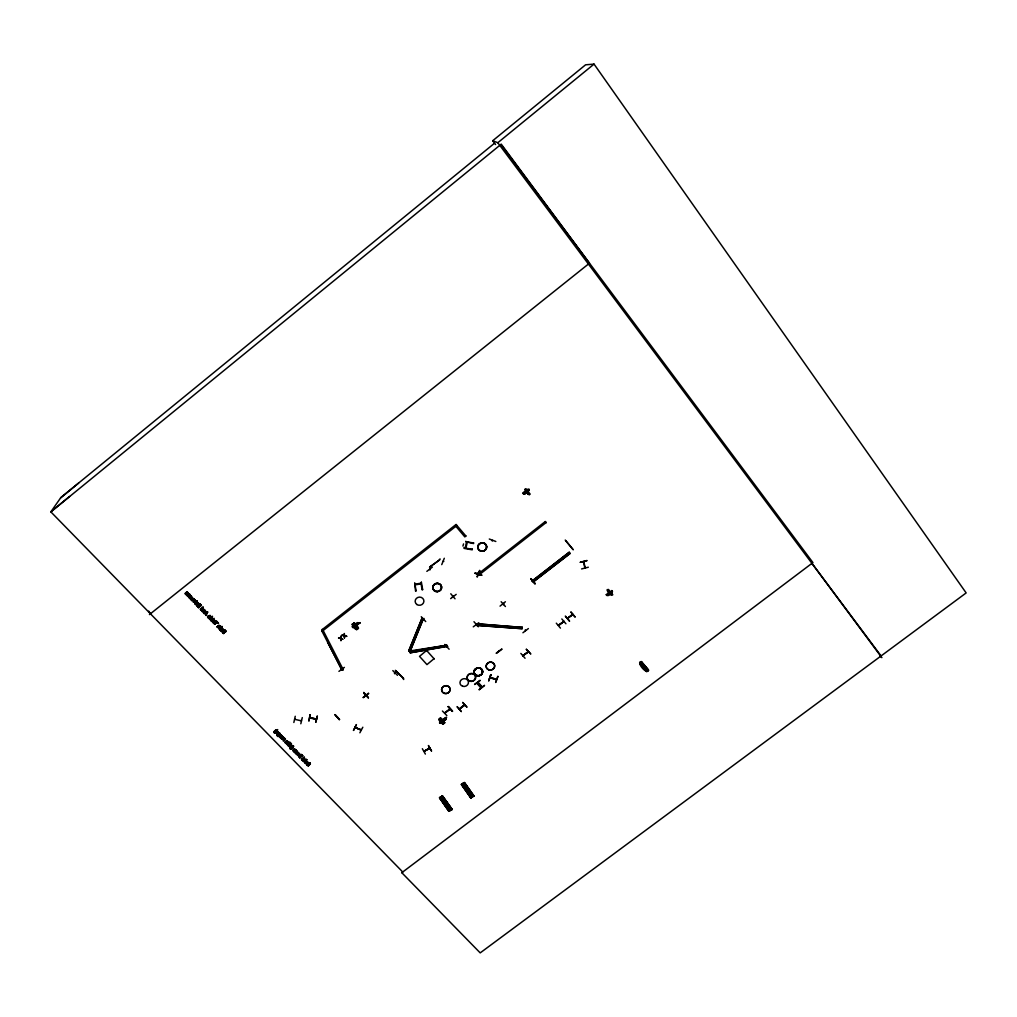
<?xml version="1.0" encoding="UTF-8"?>
<svg xmlns="http://www.w3.org/2000/svg" width="1017" height="1017" viewBox="0 0 1017 1017"><rect width="100%" height="100%" fill="white"/><g stroke="black" fill="none" stroke-linecap="round" stroke-linejoin="round"><path stroke-width="1.5" d="M344.649 636.095L346.301 636.439M344.623 635.676L346.708 636.261L344.623 635.676L344.293 633.489L344.127 635.574L342.449 634.939L344.127 635.574M299.481 755.936L300.956 756.546L300.689 755.097M188.323 593.521L186.937 592.186M344.382 667.381L338.928 671.373M344.649 635.956L344.483 637.862M365.713 694.942L365.434 695.526L365.713 694.662M343.25 669.707L323.088 630.362L321.83 630.921L342.004 670.254L343.25 669.478L342.068 670.089M344.153 635.854L342.03 635.256L344.153 635.854L344.483 638.015M342.004 670.254L342.233 669.517M341.127 638.854L342.767 639.197M210.557 616.722L210.074 615.488M342.03 670.038L341.763 669.122L342.271 669.872M339.271 719.731L335.063 714.608L339.538 719.375M338.915 637.697L340.593 638.18L338.508 638.015L340.631 638.612L340.949 640.761L341.127 638.714M340.759 636.388L340.593 638.333M394.647 673.496L394.939 672.898L394.66 673.635M394.787 673.076L394.431 673.381M277.323 735.088L278.086 736.168M337.301 716.654L337.39 717.239M296.646 751.182L296.57 750.432M423.517 619.061L424.051 618.463M335.038 714.76L339.538 719.54M423.847 751.296L429.708 747.991M644.269 667.661L644.193 667.012M644.244 667.61L645.045 667.254L644.282 666.923M444.772 712.701L449.641 709.459M447.048 646.965L447.62 646.316M452.896 596.547L452.743 595.708M459.188 709.04L464.4 704.781L464.057 705.633M305.049 762.979L305.253 762.153M475.676 624.883L476.045 624.273M203.464 609.297L203.375 608.509A1.322 1.208 8.2 0 0 202.612 607.937L203.222 606.844L200.158 609.386L201.862 610.556M203.514 608.929L202.853 610.238M522.929 655.889L528.357 651.744M528.446 651.986L522.929 655.495M532.094 581.432L532.476 581.127M456.989 525.446L323.075 630.591L322.186 629.396M567.448 618.565L572.762 614.179L567.486 618.501M315.829 722.261L317.342 715.917L315.829 722.083M316.452 719.324L316.478 718.688M310.172 763.347L309.6 762.814M307.185 765.254L308.647 765.534L307.731 765.204M309.676 763.398L308.952 762.992M309.765 717.76L316.529 719.057L309.765 717.493M310.401 717.544L310.363 718.193M305.672 759.229L306.041 758.949M310.109 714.722L308.939 720.824M306.905 759.839L303.994 762.089L306.918 759.661M305.329 759.699L303.244 761.313L305.342 759.521M303.727 758.199C305.761 756.559 303.002 758.097 304.528 758.911M301.426 759.445L304.35 757.017L301.718 759.75M302.1 754.932L302.723 755.758L301.363 754.372M302.227 759.356L303.447 758.25L302.291 759.724M300.854 755.072L302.087 755.669L301.274 754.97M302.278 717.595L300.816 723.761M298.909 756.584L299.926 757.907L299.049 756.788M299.367 755.873L299.926 757.334L299.252 756.114M298.833 754.97C295.82 751.283 300.193 756.406 297.65 754.894M301.375 720.189L301.337 720.837L294.676 719.311M298.172 753.61C299.316 756.546 298.388 751.423 299.303 754.538M297.765 752.021L298.375 752.542L296.278 754.156M294.777 752.631L297.193 751.143L295.083 752.936M298.922 755.262L297.638 755.517L297.218 754.487M297.498 754.945L297.142 753.94M210.443 619.442L210.506 620.256M296.265 750.902L294.066 751.881L295.172 749.567L292.731 750.521L294.129 749.287M295.642 749.809L296.557 750.61M294.066 751.881L295.794 750.47L296.316 751.054M293.036 750.838L294.536 749.529M292.896 747.775L293.646 746.008L293.087 747.533M293.76 751.576L295.337 750.203M295.248 716.273L293.849 722.49M295.337 719.388L294.777 719.006M289.692 747.406L292.121 745.919L289.998 747.724M291.637 744.33L291.307 743.796M290.608 748.817L289.959 748.881M289.82 744.279L288.014 745.677M288.497 746.173L290.913 744.686L288.803 746.491M291.193 745.169L291.485 746.02M203.044 608.954L202.167 610.124M289.337 743.058L289.82 743.745L289.019 743.452M289.603 742.041C282.09 747.228 293.214 743.198 290.188 742.435M290.163 748.487L291.142 748.296A3.102 2.771 -1.8 0 0 292.121 747.775M289.896 743.694L290.15 742.982M225.901 631.112L225.011 632.205L222.812 631.621M279.942 734.427L279.573 733.549M287.061 742.868L285.815 741.406L286.692 743.084M287.341 742.486L286.387 741.507L287.531 742.257M284.925 739.283L284.582 738.202L284.62 739.308M286.54 742.957L285.357 741.825L286.362 742.969M283.438 740.986L285.561 739.181L283.133 740.668M280.921 738.393L282.942 736.855L284.29 737.961L282.739 737.071L281.226 738.711M284.582 738.202L284.913 739.003M282.281 736.003L280.489 737.948M282.319 737.846L281.734 738.304L282.573 738.151M282.586 736.321L280.501 737.783M281.633 735.863L279.357 736.791L280.628 735.113M279.255 733.575L279.955 734.287L279.179 735.215M276.878 735.227L279.344 732.787L277.221 734.617M279.357 736.791L281.112 735.393L281.696 736.028M278.251 734.986L278.111 734.643M275.2 730.587L277.692 729.596L275.505 730.371M275.912 732.456L277.603 733.155L276.548 731.541M277.463 730.155L276.484 730.346M277.87 732.952C275.556 731.909 279.726 732.126 276.904 731.96M277.603 733.155L276.357 731.693M275.645 732.965L275.76 733.168M307.452 762.318L306.384 763.538L305.507 762.915M274.374 732.85L274.361 731.376M305.481 762.966L306.994 761.936M522.255 627.209L522.153 628.684L476.325 625.264L476.426 623.79L522.331 627.425L476.426 623.79M274.348 733.028L274.437 732.342M293.265 745.652L293.176 746.325A3.293 2.937 -1.8 0 1 292.832 747.152M283.273 739.028L283.171 738.189M403.279 679.013L403.736 679.521M309.931 763.678L308.685 763.881M492.152 540.828L492.05 540.599M492.381 540.713L492.648 540.345M573.232 549.828L565.223 540.065M365.561 695.463L365.395 694.776M429.568 569.38L430.026 569.863L429.683 568.923M462.951 546.104L463.549 543.904M453.353 596L453.099 596.191M472.244 548.938L472.219 549.828L464.172 548.405L464.197 547.515M464.286 547.883L465.189 548.036L466.472 542.264L465.786 541.298M472.346 549.307L465.888 548.163L467.172 542.798M467.07 542.074L473.502 543.561L473.515 542.671M476.388 625.264L475.956 624.883M475.854 624.095L476.579 625.213M223.613 633.527L224.121 632.994L223.613 633.527L222.265 632.218M225.316 630.909L224.121 629.993L225.494 630.426M223.104 630.108C220.892 627.057 223.88 631.57 223.015 628.976M223.498 629.676L222.049 628.633M503.021 604.454L502.703 603.958M219.532 629.409L221.604 628.163M222.011 626.637L221.655 627.845L221.922 626.332M221.439 629.498L221.452 630.921L220.88 629.828L221.693 629.828M222.151 629.803L221.757 629.116L222.316 630.057M498.661 650.816L498.94 650.613M220.842 626.803L221.35 627.514L221.515 626.688M220.015 629.917L221.693 628.608M221.388 627.934L219.494 629.548M218.884 627.603L219.761 626.777L219.367 625.786M308.914 720.939L310.071 714.735M310.376 718.129L315.867 719.184M217.218 627.158L217.485 626.625M217.841 627.336L217.485 626.294M219.252 627.387C215.871 624.743 220.295 626.663 218.693 627.654M218.223 623.561L217.396 622.518L214.485 624.324L217.066 622.162L214.485 624.324M216.532 620.993L218.566 623.294M215.477 621.476L215.032 620.637M214.434 621.946L213.773 620.777L214.473 620.866M214.371 622.493C212.489 624.069 210.9 620.154 214.091 620.141M214.256 618.361L211.523 621.247L210.417 619.671M212.884 622.023L213.481 621.006L213.837 622.455M212.845 621.629L213.481 621.006M211.6 620.586C214.981 617.929 210.049 622.239 211.04 619.226M212.248 616.455L209.235 618.857L212.286 616.315M212.578 616.798L209.566 619.188M209.604 617.319L208.307 615.781L209.044 617.586M209.578 615.666L208.892 615.882L209.922 616.95M208.892 615.882L210.15 616.594M208.51 617.51C206.972 614.802 208.332 618.489 209.642 617.179M207.455 612.412L205.726 612.933L207.455 612.412L206.489 613.899L205.726 612.933M206.031 615.514L207.659 611.726L204.226 613.632C206.413 611.802 206.375 616.162 205.688 615.145M206.489 613.899L207.493 612.259M280.336 734.681L279.878 733.308M204.226 613.632L205.307 613.086M205.269 610.759L205.815 611.306L203.642 613.022M287.913 742.537L287.849 741.469M204.264 610.327L202.447 611.776L203.565 610.175M202.269 608.319L202.917 608.802M200.705 609.552L202.307 608.179M199.955 605.941L200.794 605.166L199.955 605.941L198.76 604.695L199.612 606.221L198.531 607.073L197.298 605.598L198.531 607.073M187.967 593.242C187.026 594.996 186.531 590.991 187.878 593.114M196.955 605.865L198.544 607.708L197.298 605.598M199.853 603.564L201.43 605.407L198.544 607.708M199.612 606.221L198.455 604.835M196.561 605.636L198.773 603.767L198.048 602.941M197.387 601.174L194.857 603.221M210.074 616.861L210.087 616.035M195.823 600.691L196.434 601.327M192.721 599.623L191.819 600.005M196.23 605.293C201.887 600.844 191.603 605.929 196.675 602.636M195.353 604.378L197.184 602.941M219.837 626.51L219.532 627.171L218.553 625.963M193.039 601.962L195.582 600.437L194.87 599.827M194.565 600.526L194.527 599.369L194.323 599.992M189.454 595.339L189.353 594.437M192.111 598.911L192.62 599.598M193.116 599.725L192.455 598.543L193.586 599.115M189.861 598.657C196.052 593.864 186.886 601.606 191.527 597.221M188.641 597.386L190.293 595.987M189.925 594.767L188.92 593.699L189.111 594.411M188.348 596C186.658 594.068 187.471 596.61 188.908 595.822M278.061 732.723L277.717 731.617M186.047 592.568C189.543 595.263 184.967 593.318 186.505 592.225M186.658 592.682L187.433 592.644M186.963 594.703C185.132 595.606 185.018 591.424 185.933 594.068M210.939 619.378L210.939 620.116M475.206 572.965L481.74 575.101M490.766 674.691L488.745 680.818L490.791 674.678M488.77 680.805L491.071 674.627M490.741 678.11L495.902 678.873M497.758 676.369L495.648 682.483L497.999 676.432M225.787 631.659L225.812 630.68M298.871 755.758L298.82 756.546M310.274 764.314L310.287 763.36M307.426 762.191L306.943 763.233M408.694 650.918L422.017 618.222L423.326 618.857L409.991 651.566L408.72 651.147L446.768 645.236L409.991 651.566L423.288 618.641M408.72 651.147L422.017 618.222M444.302 558.269L441.747 564.626M443.806 561.46L443.221 561.117M274.501 732.24L274.793 731.503M475.092 573.283L481.766 575.228L475.104 573.232M527.111 492.342L526.399 491.999M479.63 570.41L477.329 576.881M477.011 576.779L479.732 570.55M495.813 541.476L489.291 539.023M274.107 732.075L274.526 731.121M607.683 593.496L607.619 594.233L609.412 592.58M290.099 743.503L289.858 742.664M189.823 595.708L189.848 594.386A1.614 1.475 9.7 0 0 189.315 593.89M355.111 727.269L355.645 727.689M355.67 727.752L360.552 729.71M360.819 729.418L361.175 730.219L361.251 729.583M362.827 727.231L359.878 732.787M446.908 646.799L447.594 646.583M300.422 754.678L300.32 755.491M523.03 655.787L528.115 651.516M459.137 709.078L464.349 705.048M563.977 621.552L558.346 625.15M304.503 759.368L302.964 760.627M304.375 759.763L303.74 758.021M299.71 754.461L298.909 755.44M214.333 622.633L214.46 621.807M222.329 630.972L222.354 629.904M210.468 619.34L211.066 618.514M274.615 731.96L274.984 731.223M307.668 763.131L307.566 761.708M648.439 670.178C647.193 675.606 635.256 661.508 641.511 661.571L648.604 670.165L647.982 670.635L640.672 662.016M646.99 671.271L639.769 662.881M565.668 540.599L572.774 549.129M640.875 662.054L648.477 670.216L641.155 661.647L639.642 662.804L646.774 671.538M279.917 734.401L278.378 734.948M525.458 493.359C524.314 491.77 529.692 493.474 528.065 493.588M526.603 491.859L526.806 492.622L525.192 493.487M608.776 591.983L609.221 593.089L609.285 592.352M305.659 762.356L306.575 763.297M222.253 631.519L222.837 630.883M356.204 625.569L359.993 622.607M360.145 622.785L359.459 623.116M442.687 720.303L446.488 717.354M473.21 796.298L463.79 782.912L464.591 782.569L473.998 795.98L473.019 796.565L463.79 782.912L473.452 796.298M473.795 796.019L464.349 782.582L461.489 784.272L470.718 797.9L473.604 796.222M471.329 797.544L462.277 783.916L461.476 784.26L470.947 797.697L471.71 797.315M440.285 797.481L449.387 811.019L439.738 797.544L442.153 796.12L452.133 809.418L442.624 796.095L439.535 797.786L448.878 811.337L439.56 797.824L440.323 797.442L439.725 797.811M451.688 809.685L448.84 811.35M280.234 734.732L279.573 735.507M442.382 796.108L451.751 809.646L451.141 810.002L441.836 796.425L442.611 796.108L452.095 809.456L451.128 810.002L441.67 796.68L442.23 796.349M225.215 631.57L224.121 629.993M274.501 731.299L274.959 730.638M278.175 733.257L278.404 731.744M287.328 742.664L287.175 741.329M299.112 754.767L299.062 753.686L298.159 753.788M211.002 619.366L211.739 618.654M359.789 622.811L356.713 625.468L356.865 624.705M572.914 614.7L567.384 618.26M274.971 731.401L275.836 730.486M292.642 747.253L292.108 747.94A3.115 2.771 -1.8 0 1 291.129 748.474L290.468 748.626M292.387 747.698L292.845 746.974A3.293 2.937 -1.8 0 0 293.188 746.147M192.696 599.941L191.997 600.144M443.298 720.15L443.298 719.439M560.431 628.112L556.299 623.179M569.533 621.158L565.325 616.111L569.469 621.018M446.87 715.599L442.42 711.01M274.704 731.045L275.226 730.409M505.424 606.539L501.139 601.708M438.861 719.375C451.217 730.371 433.827 719.502 440.717 717.964M444.696 722.706L440.844 718.32M192.836 600.602L192.455 598.543M292.909 747.597L292.095 748.448M202.523 609.882L203.019 608.802M444.76 644.435L449.107 649.202M222.367 630.82L221.642 631.366M421.254 616.722L425.716 621.552M464.591 705.315L459.29 709.243M222.558 631.048L222.545 632.828M225.71 631.684L225.049 632.053M356.598 629.663C347.496 614.789 354.971 634.773 358.454 628.099L353.916 623.078L358.365 628.15M353.865 623.129L358.213 628.392M477.126 682.979L481.448 687.708L477.164 682.827M277.641 734.668L277.87 736.537M307.032 764.059L308.672 764.059M496.576 679.229L490.308 677.703M189.696 595.809L188.831 596.509M203.146 609.869L202.319 610.569M210.239 617.281L208.142 617.586M219.608 627.705L220.079 625.938L219.075 625.48M189.276 595.53L188.488 596.115M287.633 742.791L286.349 743.554M299.176 755.275L299.468 753.381M304.21 759.801L302.748 760.614L302.074 759.991M368.37 697.865L363.959 693.022M211.142 619.2L212.68 619.035M305.672 761.733L305.1 763.195M305.418 762.114L306.702 761.326L307.706 762.064M307.503 763.17L306.231 763.958M275.2 731.134L276.166 730.308M449.794 810.791L449.044 811.146M470.757 797.9L471.697 797.328L462.214 783.967M462.049 783.98L461.324 784.514L470.782 797.875M464.349 782.632L463.599 783.166M292.68 747.838L291.205 748.868M359.459 623.37L359.637 622.633M60.575 497.961L78.678 483.037M69.55 496.474L50.85 511.869L402.783 872.052L401.855 872.764L480.202 952.891L966.15 592.924L594.042 64.109L585.589 64.808L492.724 140.727L495.571 144.528M494.351 143.372L60.855 497.555L50.85 511.869L500.86 144.465L812.939 562.604L401.804 872.7M492.724 140.727L497.809 142.723L594.042 64.109M445.815 717.913L446.005 717.443M477.647 573.296L478.333 573.474M149.435 614.573L589.479 263.212L501.241 144.16M186.009 592.708L186.747 592.11M189.022 597.589L190.802 596.28M188.971 597.729L190.929 596.28L191.412 596.941M190.649 599.483L192.175 598.149M445.878 718.218L442.992 719.744M192.162 598.771L191.641 599.966M195.048 602.522L196.128 601.568L195.518 600.933M196.383 601.467L197.056 600.831M195.022 604.034L197.069 602.484L198.099 603.284M198.417 604.975L199.993 605.801M198.582 606.933L199.65 606.068M202.116 611.433L204.15 609.869M203.311 612.679L204.913 610.836M207.824 616.226L208.104 617.726M219.176 629.218L221.032 627.743L220.549 627.044M219.99 630.057L221.897 628.519M220.308 630.4L220.676 630.832M430.166 566.672L439.738 559.82L429.53 567.181M322.173 629.612L456.112 524.429M395.842 670.877L403.673 678.53L395.321 670.305M455.896 526.298L464.845 536.925L465.875 535.895M439.433 559.439L440.081 558.93M342.767 639.35L341.089 638.434L340.771 636.248M524.937 489.482L525.929 488.719L530.175 494.109L529.183 494.885L524.937 489.342M352.213 624.552L354.107 622.925L358.454 628.099M356.56 625.29L359.243 622.862M525.255 493.092L525.153 493.817L526.946 492.419M545.366 521.479L478.715 573.537L479.554 574.529L546.205 522.484M278.099 734.465L279.268 733.397M279.052 736.486L281.188 734.948M280.183 737.63L281.709 735.863M285.357 741.825L285.027 742.486M287.709 745.372L289.527 743.796L289.044 743.287M292.731 750.521L294.701 748.995L295.629 749.987M434.183 658.558L426.962 664.609L419.525 656.359L426.771 650.295M295.972 753.851L297.422 752.148M299.926 757.334L300.968 756.368L299.634 755.834M302.1 755.491L301.274 756.305L300.638 755.313M299.926 757.907L302.735 755.58M532.336 580.745L569.228 552.231L570.13 553.413L533.239 581.927L532.412 580.949L569.228 552.231M426.848 571.363L432.403 567.079M450.773 593.775L455.031 598.784M450.658 598.619L456.188 594.373M479.96 680.373L474.57 684.505L480.138 680.5M561.829 618.972L565.91 623.752M558.905 625.061C560.863 623.879 569.139 616.747 559.121 625.277M479.121 689.59L484.486 685.471M479.274 689.768L484.435 685.42M574.999 616.976L570.804 611.903L575.063 616.899M443.031 720.036L446.043 717.735M526.285 649.253L530.81 654.02L526.399 649.329M365.472 694.547L365.268 695.361M368.497 693.174L363.107 697.446M363.323 697.662L368.713 693.543M397.52 675.326L392.816 670.61M478.333 626.777L473.986 621.718M530.963 578.648L535.209 583.72L531.001 578.648M505.398 601.746L500.046 606.132M473.261 626.841L478.791 622.722M608.433 589.402C621.946 605.484 598.098 578.737 611.497 594.996M607.658 593.915L609.234 592.72M609.361 592.898L607.543 593.686M442.942 724.231L444.772 722.642M429.899 748.563L424.064 751.143M195.086 602.382L193.98 602.306M496.245 653.13L501.75 649.049M496.461 653.359L501.902 649.227M448.332 706.535L452.616 711.277L448.37 706.535M640.252 663.847L642.058 662.487M645.871 667.088L644.041 668.385M644.714 669.224L646.507 667.864M645.439 670.089L647.232 668.728M647.715 669.313L645.884 670.61M522.827 493.181C529.348 485.923 532.883 489.546 523.717 494.262L522.903 493.258M526.475 492.203L527.772 493.804M352.937 627.425C360.921 623.675 359.433 619.188 352.098 626.65L353.026 627.667L358.353 623.256M357.463 627.133L355.708 625.671M357.463 626.879L357.628 627.336M607.327 590.737L607.886 590.928M606.285 594.742L611.967 590.737M611.814 590.508C614.777 592.008 606.996 598.021 606.221 594.602M445.09 718.294C432.924 730.587 444.48 714.506 445.954 719.375L440.526 723.341L439.636 722.223L445.166 718.383M357.081 624.972L356.357 625.747M425.373 754.08L422.347 748.715M190.052 596.267L191.501 596.254M355.047 727.536L361.289 729.939M218.121 625.836L218.884 625.341M189.442 596.038L188.031 596.559L187.052 595.428M295.248 750.432L295.261 749.682M612.336 594.5L611.459 595.199L607.467 589.974M277.628 732.99L276.408 733.079M285.993 741.431L287.671 741.444M297.778 753.546L298.502 753.038M307.261 763.373L305.558 763.576M213.468 620.548L214.282 620.167M298.858 754.792L297.968 755.046M277.959 733.295L276.179 733.397M287.404 742.995L286.095 743.503L285.129 742.512M424.534 751.271L429.288 748.207M222.176 631.01L221.477 631.366M300.574 754.69L301.68 754.728M305.964 762.229L306.854 761.898M462.646 785.391L465.061 783.967M462.443 785.633L465.303 783.942M440.717 798.904L443.12 797.481M440.501 799.146L443.361 797.455M467.515 792.828L470.363 791.137M448.459 804.612L445.599 806.189M471.214 792.345L468.341 793.921M469.32 795.383L472.168 793.705M450.277 807.155L447.416 808.731M472.803 794.608L469.93 796.184M286.374 741.673L287.595 742.181M299.163 755.58L300.32 755.326M307.452 763.589L306.981 765.216M225.253 631.43L223.791 631.01M366.349 695.514L365.967 694.827M221.859 630.642L220.994 630.387M530.734 578.826L534.904 583.949M452.362 711.442L448.065 706.751M203.718 610.175L204.684 609.933L205.231 610.899M431.513 751.054L428.386 745.525L431.488 750.877M503.504 604.225L503.669 603.437M447.111 646.977L446.933 646.24L410.207 652.8L446.972 646.469L446.717 645.007M294.32 749.313L295.616 749.758M305.914 761.733L307.363 761.72M276.777 731.541L278.213 731.719M209.731 617.688L208.383 617.739M291.815 748.448L290.595 748.995M277.692 733.46L276.408 733.537M361.162 730.181L355.047 727.244M321.817 631.137L323.075 630.591M192.34 598.161L194.171 599.242M214.028 622.773L212.718 622.353M446.539 717.633L445.611 717.659M276.141 730.486L277.158 730.015M303.308 759.915L302.38 759.699M202.205 609.984L201.201 609.742M280.794 735.189L281.912 735.558M190.446 596.026L191.349 596.115M196.828 602.674L197.87 602.903M286.476 741.151L287.125 741.113M298.261 753.266L299.723 753.953M277.005 731.426L278.048 731.566M186.708 592.25L187.433 592.072M298.667 755.389L296.761 754.233M309.702 764.606L307.63 764.034L307.515 765.216M222.799 631.036L224.096 631.366M580.326 562.337L587.101 560.532L580.287 562.261M583.707 562.248L583.491 561.613M584.889 567.206L584.864 568.134L583.656 561.753M581.584 568.935L588.322 567.219M222.99 631.506L223.854 631.773M648.083 670.457L641.155 661.838M646.634 671.538L639.871 662.703M192.531 598.072L193.98 598.924M416.042 590.559L415.533 591.042L414.733 582.957M414.783 583.351L414.923 584.203L421.025 583.173L421.356 582.042M421.025 583.453L422.106 589.822L422.602 589.326M279.116 735.533L277.819 734.528M309.537 764.657L308.176 764.098M186.848 594.259L185.793 593.686M188.603 596.445L187.242 595.797M282.51 739.435L281.467 738.355M218.833 627.947L218.045 627.807M441.861 796.476L451.561 809.761M471.646 797.353L462.036 783.929M439.522 797.773L449.285 811.083M212.032 618.222L212.667 618.374M278.887 735.571L277.844 734.732M204.29 609.997L204.951 610.302M224.871 632.065L224.198 631.824M218.541 627.514L217.587 626.701M444.899 713.273L449.921 708.798M192.213 600.678L191.298 599.89M308.634 765.712L307.528 765.038M465.875 541.654L473.617 543.027M353.509 730.448L356.42 724.587L353.522 730.333M201.633 610.543L200.756 609.641M422.042 618.438L423.326 618.857M477.799 573.308L478.397 574.046L478.206 573.207M450.124 709.052L444.747 713.12M219.291 625.506L220.041 626.078M452.807 596.305L452.4 596.903M186.416 594.665L185.653 594.182M279.853 733.473L279.344 732.787M211.307 620.828L210.646 620.434M309.003 764.085L309.854 763.449M224.541 629.777L225.265 630.222M308.176 765.89L307.439 765.496M211.625 620.446L210.977 619.963M223.651 633.375L222.85 632.93M302.545 760.563L301.96 759.623M309.232 762.903L309.854 763.627M223.168 632.638L224.096 633.146M223.409 632.943L222.723 632.154M287.341 740.999L287.938 741.851M285.853 743.414L285.04 742.308M209.883 615.361L210.506 616.238M187.598 592.288L188.323 593.267M476.35 625.391L522.153 628.684M365.561 695.399L365.395 694.497M442.255 719.871L440.73 718.816M303.74 758.39L303.295 760.093L302.24 759.178M191.679 600.64L191.272 599.687M214.651 620.319L215.286 621.158M277.539 736.321L277.082 735.672M283.501 737.732L282.624 737.465L283.006 738.126M187.611 592.58L187.916 593.381M214.511 620.713L215.095 621.756M309.829 762.801L310.363 763.932M284.315 738.558L284.62 739.512M290.875 745.308L291.18 746.058M441.874 719.845L442.281 720.481L442.153 719.655M194.603 599.42L194.883 600.488M441.887 720.163L440.704 718.739M199.51 603.831L200.743 605.318M216.201 621.26L217.028 622.302M215.121 621.603L214.701 620.891M880.976 655.812L497.809 142.723M879.743 655.418L881.815 657.643L811.935 563.367M363.743 692.399L368.446 697.827L363.73 693.2M356.077 625.722L357.577 627.375M357.387 627.514L355.899 625.277M426.822 650.702L434.246 658.978M482.045 687.25L477.799 682.471M478.066 682.254L482.35 687.022M520.857 653.423L525.052 658.241M445.954 719.362L440.526 723.341M456.163 524.607L465.926 536.073M525.471 630.642L525.28 629.828M307.172 765.432L306.816 764.428M440.463 717.989L444.556 722.947M529.221 489.698L523.717 494.262M207.862 617.522L207.506 616.734M640.977 661.876L648.032 670.597M639.871 662.753L646.926 671.423M545.455 521.657L546.282 522.662M607.48 590.928L608.497 592.186M526.641 492.406L528.077 494.16M607.683 590.788L609.018 592.428M355.772 625.811L356.204 625.315M282.345 737.681L282.802 738.927L281.798 738.495M213.443 621.158L213.964 622.315L212.998 622.061M281.874 738.66L282.802 738.304M213.1 622.366L212.871 621.489M201.277 610.035L201.074 609.374M212.604 618.73L212.833 619.607M528.382 628.57L522.929 632.752M291.282 745.067L291.472 745.753M440.081 797.455L449.628 810.803M473.63 796.197L464.108 782.594L461.693 784.031L470.884 797.531M192.429 599.102L192.683 599.763M283.031 737.961L283.298 738.825M148.749 611.115L150.427 613.785M185.437 594.106L185.17 593.331M217.346 627.375L217.079 626.612M327.601 642.096L342.017 670.025M645.147 666.224L643.316 667.521M585.004 567.715L583.898 561.702M194.476 600.005L194.578 600.742M570.13 553.413L533.239 581.927M490.156 677.996L496.41 679.267M213.023 618.578L213.138 619.366M503.034 603.869L503.428 604.606M409.965 651.338L410.207 652.8M447.302 646.113L446.921 646.405M416.093 590.953L414.987 584.47M421.419 582.423L422.665 589.72M469.409 789.789L466.536 791.366M220.587 630.604L220.892 630.362M420.657 583.961L415.483 584.813M443.501 719.68L442.649 720.011M450.925 808.057L448.065 809.634M449.323 805.807L446.463 807.384M445.815 804.549C446.87 807.028 447.912 802.578 445.815 804.549M467.718 791.073C468.71 793.578 469.892 789.09 467.718 791.073M461.273 711.544L457.065 706.624L461.273 711.519M462.773 702.493L466.994 707.247L462.748 702.493M447.48 803.15L444.645 804.956L447.48 803.15M481.168 687.899L476.922 683.132L481.155 687.937M444.327 693.365A4.297 3.903 -11.4 0 0 450.099 688.929A4.297 3.903 -11.4 0 0 443.196 686.691A4.297 3.903 -11.4 0 0 444.327 693.365A4.284 3.903 -11.4 0 0 450.073 688.814A4.284 3.903 -11.4 0 0 443.183 686.577A4.284 3.903 -11.4 0 0 444.302 693.238M480.609 551.023A4.424 4.17 -15.8 0 0 486.596 546.358A4.411 4.157 -15.8 0 0 479.503 543.777A4.411 4.157 -15.8 0 0 480.583 550.922A4.449 4.195 -15.8 0 0 486.609 546.294A4.449 4.195 -15.8 0 0 479.49 543.79A4.449 4.195 -15.8 0 0 480.583 550.985A4.411 4.157 -15.8 0 0 486.571 546.269A4.424 4.17 -15.8 0 0 479.528 543.866A4.424 4.17 -15.8 0 0 480.609 551.023M435.594 591.424A4.399 4.119 -10.4 0 0 441.531 586.822A4.399 4.119 -10.4 0 0 434.437 584.394A4.399 4.119 -10.4 0 0 435.594 591.424M435.581 591.322A4.399 4.106 -10.4 0 0 441.505 586.72A4.399 4.119 -10.4 0 0 434.412 584.292A4.399 4.119 -10.4 0 0 435.581 591.335A4.399 4.119 -10.4 0 0 441.505 586.72A4.399 4.106 -10.4 0 0 434.424 584.292A4.399 4.106 -10.4 0 0 435.581 591.322M416.957 604.556A4.386 4.093 -8.7 0 0 423.886 601.53A4.386 4.093 -8.7 0 0 417.745 597.487A4.386 4.093 -8.7 0 0 416.957 604.556M488.821 669.847A4.322 3.954 -14.9 0 0 494.669 665.36A4.284 3.915 -14.9 0 0 487.779 663.059A4.322 3.954 -14.9 0 0 488.821 669.847A4.284 3.915 -14.9 0 0 494.618 665.321A4.322 3.954 -14.9 0 0 487.766 663.084A4.284 3.915 -14.9 0 0 488.821 669.771M476.719 675.606A4.297 3.928 -13.9 0 0 482.528 671.144A4.322 3.941 -13.9 0 0 475.651 668.868A4.322 3.941 -13.9 0 0 476.693 675.555A4.322 3.941 -13.9 0 0 482.541 671.067A4.322 3.941 -13.9 0 0 475.625 668.792A4.322 3.941 -13.9 0 0 476.719 675.619A4.322 3.941 -13.9 0 0 482.554 671.144A4.297 3.928 -13.9 0 0 475.664 668.881A4.284 3.915 -13.9 0 0 476.706 675.479A4.284 3.915 -13.9 0 0 482.503 671.029A4.284 3.915 -13.9 0 0 475.638 668.779A4.297 3.928 -13.9 0 0 476.719 675.606M462.646 686.259A4.284 3.903 -12.8 0 0 468.43 681.835A4.284 3.903 -12.8 0 0 461.565 679.598A4.284 3.903 -12.8 0 0 462.646 686.259M469.803 681.212A4.284 3.915 -13.3 0 0 475.6 676.763A4.284 3.915 -13.3 0 0 468.723 674.513A4.284 3.915 -13.3 0 0 469.803 681.212M469.778 681.085A4.284 3.903 -13.3 0 0 475.562 676.648A4.284 3.903 -13.3 0 0 468.71 674.398A4.284 3.903 -13.3 0 0 469.778 681.085"/></g></svg>
